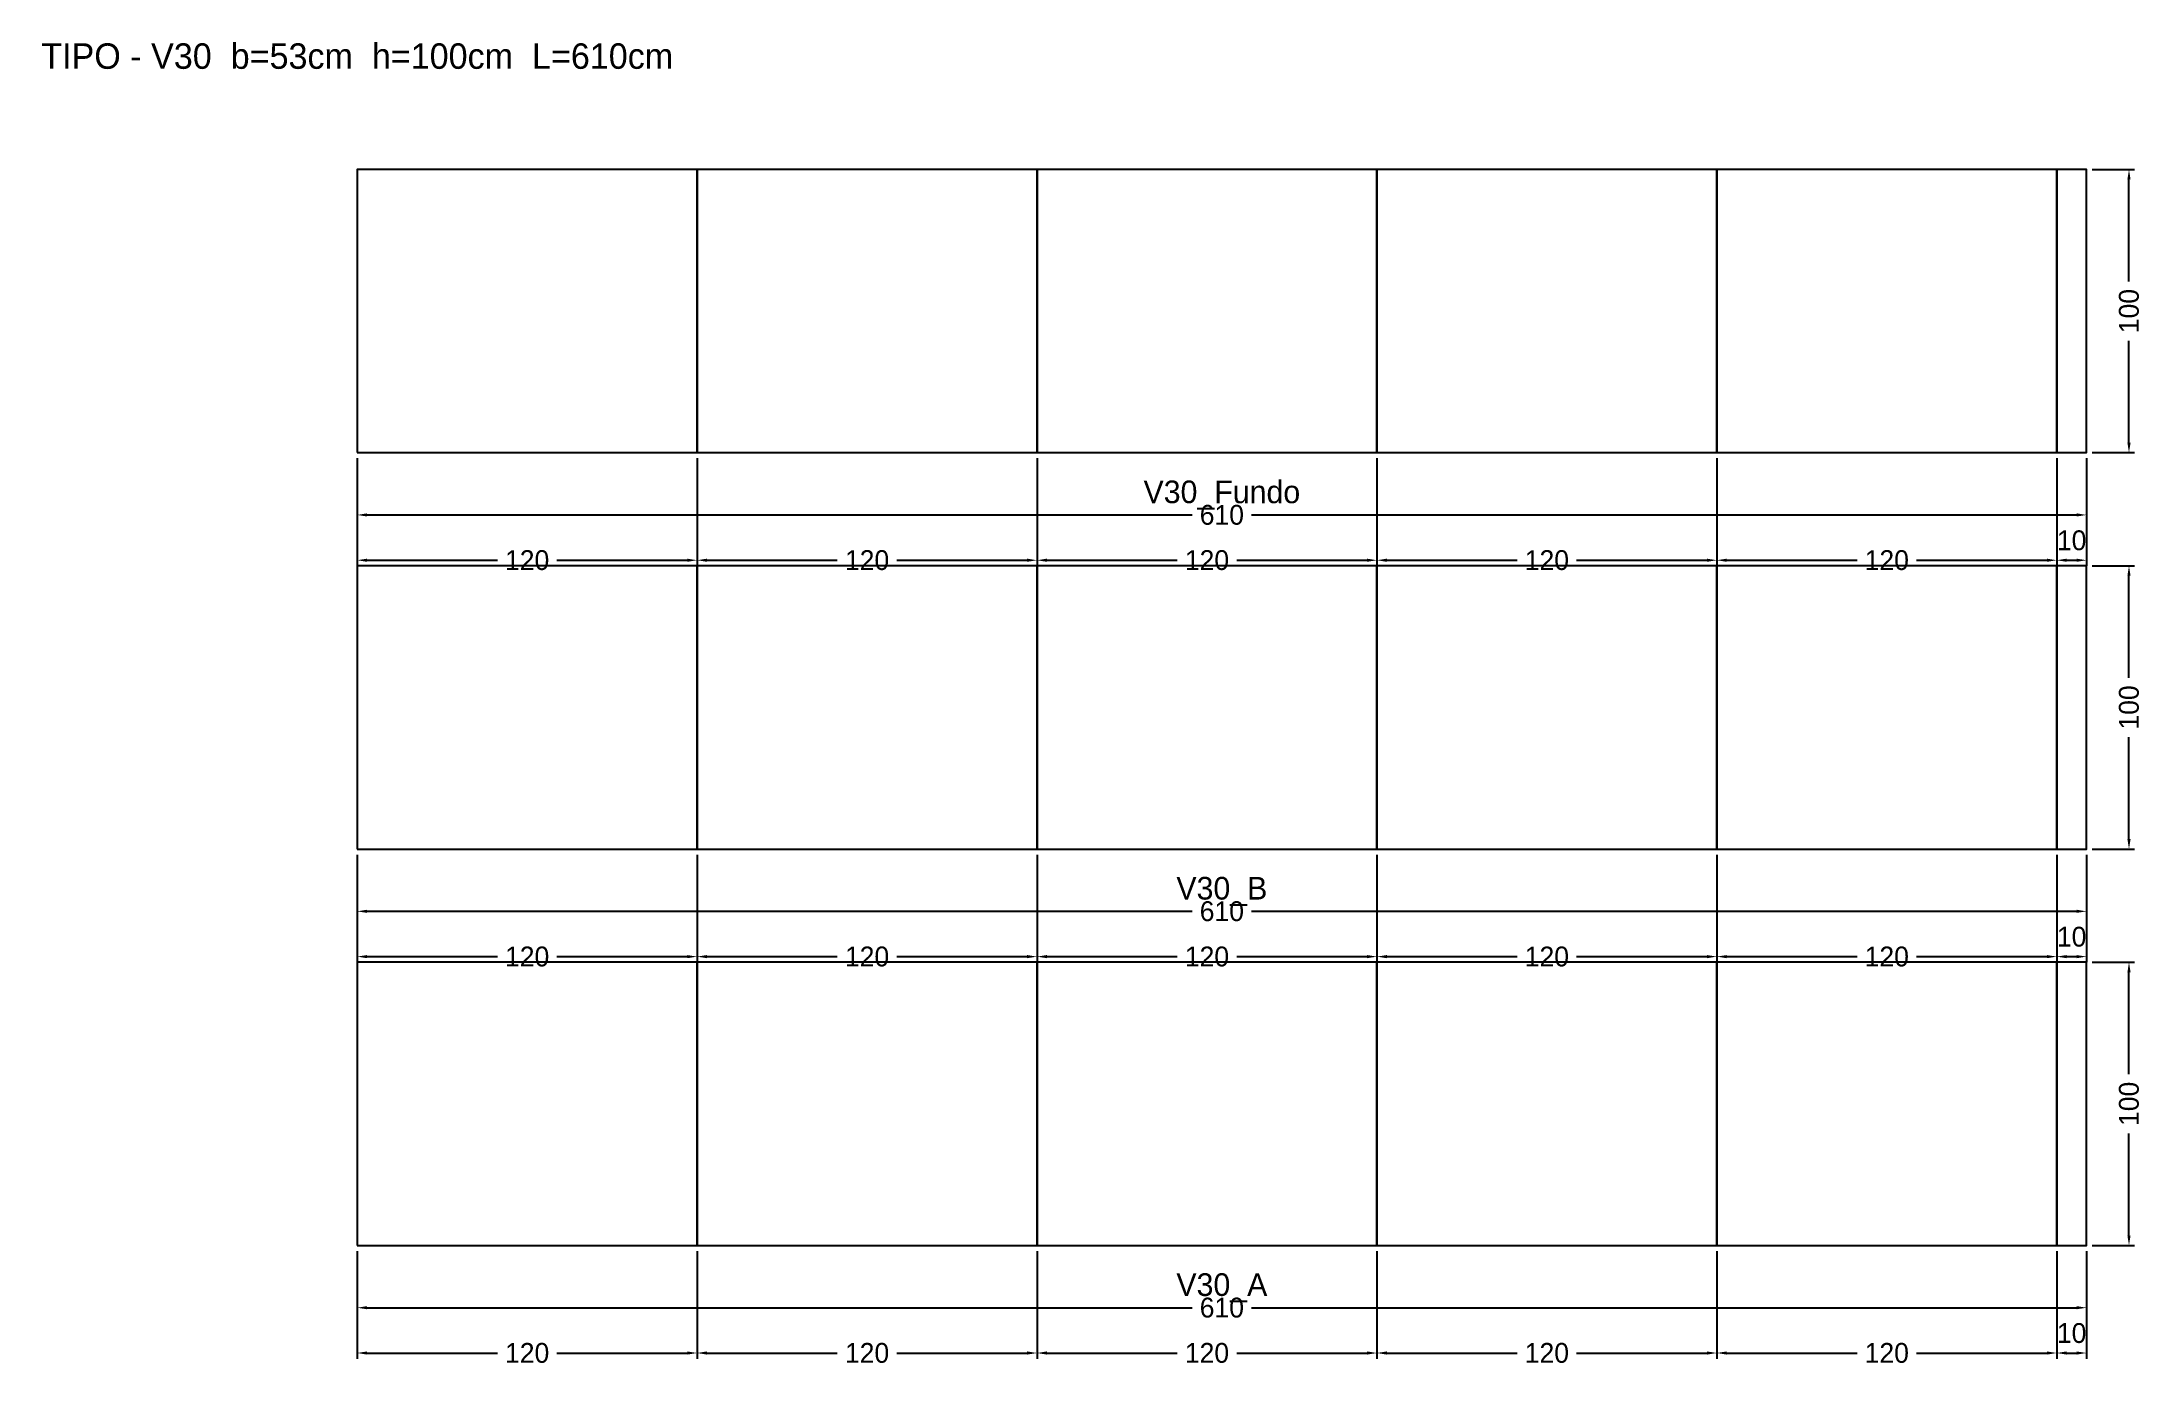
# Model space of a CAD drawing. Header units: metres. Extents: x -111 to 630, y -43 to 425.
import ezdxf

# ---------------------------------------------------------------- set-up
doc = ezdxf.new("R2010")
doc.units = ezdxf.units.M
for name, color, linetype in [('COTA', 3, 'Continuous'), ('NOMENCLATURA', 2, 'Continuous'), ('Paineis', 7, 'Continuous'), ('Texto Secao', 2, 'Continuous')]:
    doc.layers.add(name, color=color, linetype=linetype)
doc.dimstyles.new('COTA_VIG', dxfattribs={"dimtxt": 7, "dimasz": 3.5, "dimexe": 2, "dimexo": 2, "dimgap": 1.5, "dimtad": 1, "dimdec": 1, "dimcen": 2.5, "dimclrd": 3, "dimclre": 3, "dimclrt": 3, "dimazin": 3, "dimtfac": 1, "dimtmove": 0, "dimatfit": 3})

# ---------------------------------------------------------------- blocks, each defined once
blk = doc.blocks.new('_CLOSEDFILLED')
at = {"color": 0, "linetype": 'BYBLOCK'}
blk.add_solid([(-1, 0.16), (0, 0), (-1, -0.16)], dxfattribs=at)
blk = doc.blocks.new('*D1')
at = {"color": 3}
for p, q in [((0, -2), (0, -24)), ((610.5, -2), (610.5, -24)), ((3.5, -22), (294.75, -22)), ((315.75, -22), (607, -22))]:
    blk.add_line(p, q, dxfattribs=at)
at = {"layer": 'Defpoints'}
for p in [(0, 0), (610.5, 0), (0, -22)]:
    blk.add_point(p, dxfattribs=at)
at = {"layer": 'COTA', "color": 3, "xscale": 3.5, "yscale": 3.5, "rotation": 180}
blk.add_blockref('_CLOSEDFILLED', (0, -22), dxfattribs=at)
at = {"layer": 'COTA', "color": 3, "xscale": 3.5, "yscale": 3.5}
blk.add_blockref('_CLOSEDFILLED', (610.5, -22), dxfattribs=at)
at = {"layer": 'COTA', "color": 3, "insert": (305.25, -22), "char_height": 7, "attachment_point": 5}
blk.add_mtext('610', dxfattribs=at)
blk = doc.blocks.new('*D2')
at = {"color": 3}
for p, q in [((0, -2), (0, -40)), ((120, -2), (120, -40)), ((3.5, -38), (49.5, -38)), ((70.5, -38), (116.5, -38))]:
    blk.add_line(p, q, dxfattribs=at)
at = {"layer": 'Defpoints'}
for p in [(0, 0), (120, 0), (0, -38)]:
    blk.add_point(p, dxfattribs=at)
at = {"layer": 'COTA', "color": 3, "xscale": 3.5, "yscale": 3.5, "rotation": 180}
blk.add_blockref('_CLOSEDFILLED', (0, -38), dxfattribs=at)
at = {"layer": 'COTA', "color": 3, "xscale": 3.5, "yscale": 3.5}
blk.add_blockref('_CLOSEDFILLED', (120, -38), dxfattribs=at)
at = {"layer": 'COTA', "color": 3, "insert": (60, -38), "char_height": 7, "attachment_point": 5}
blk.add_mtext('120', dxfattribs=at)
blk = doc.blocks.new('*D3')
at = {"color": 3}
for p, q in [((120, -2), (120, -40)), ((240, -2), (240, -40)), ((123.5, -38), (169.5, -38)), ((190.5, -38), (236.5, -38))]:
    blk.add_line(p, q, dxfattribs=at)
at = {"layer": 'Defpoints'}
for p in [(120, 0), (240, 0), (120, -38)]:
    blk.add_point(p, dxfattribs=at)
at = {"layer": 'COTA', "color": 3, "xscale": 3.5, "yscale": 3.5, "rotation": 180}
blk.add_blockref('_CLOSEDFILLED', (120, -38), dxfattribs=at)
at = {"layer": 'COTA', "color": 3, "xscale": 3.5, "yscale": 3.5}
blk.add_blockref('_CLOSEDFILLED', (240, -38), dxfattribs=at)
at = {"layer": 'COTA', "color": 3, "insert": (180, -38), "char_height": 7, "attachment_point": 5}
blk.add_mtext('120', dxfattribs=at)
blk = doc.blocks.new('*D4')
at = {"color": 3}
for p, q in [((240, -2), (240, -40)), ((360, -2), (360, -40)), ((243.5, -38), (289.5, -38)), ((310.5, -38), (356.5, -38))]:
    blk.add_line(p, q, dxfattribs=at)
at = {"layer": 'Defpoints'}
for p in [(240, 0), (360, 0), (240, -38)]:
    blk.add_point(p, dxfattribs=at)
at = {"layer": 'COTA', "color": 3, "xscale": 3.5, "yscale": 3.5, "rotation": 180}
blk.add_blockref('_CLOSEDFILLED', (240, -38), dxfattribs=at)
at = {"layer": 'COTA', "color": 3, "xscale": 3.5, "yscale": 3.5}
blk.add_blockref('_CLOSEDFILLED', (360, -38), dxfattribs=at)
at = {"layer": 'COTA', "color": 3, "insert": (300, -38), "char_height": 7, "attachment_point": 5}
blk.add_mtext('120', dxfattribs=at)
blk = doc.blocks.new('*D5')
at = {"color": 3}
for p, q in [((360, -2), (360, -40)), ((480, -2), (480, -40)), ((363.5, -38), (409.5, -38)), ((430.5, -38), (476.5, -38))]:
    blk.add_line(p, q, dxfattribs=at)
at = {"layer": 'Defpoints'}
for p in [(360, 0), (480, 0), (360, -38)]:
    blk.add_point(p, dxfattribs=at)
at = {"layer": 'COTA', "color": 3, "xscale": 3.5, "yscale": 3.5, "rotation": 180}
blk.add_blockref('_CLOSEDFILLED', (360, -38), dxfattribs=at)
at = {"layer": 'COTA', "color": 3, "xscale": 3.5, "yscale": 3.5}
blk.add_blockref('_CLOSEDFILLED', (480, -38), dxfattribs=at)
at = {"layer": 'COTA', "color": 3, "insert": (420, -38), "char_height": 7, "attachment_point": 5}
blk.add_mtext('120', dxfattribs=at)
blk = doc.blocks.new('*D6')
at = {"color": 3}
for p, q in [((480, -2), (480, -40)), ((600, -2), (600, -40)), ((483.5, -38), (529.5, -38)), ((550.5, -38), (596.5, -38))]:
    blk.add_line(p, q, dxfattribs=at)
at = {"layer": 'Defpoints'}
for p in [(480, 0), (600, 0), (480, -38)]:
    blk.add_point(p, dxfattribs=at)
at = {"layer": 'COTA', "color": 3, "xscale": 3.5, "yscale": 3.5, "rotation": 180}
blk.add_blockref('_CLOSEDFILLED', (480, -38), dxfattribs=at)
at = {"layer": 'COTA', "color": 3, "xscale": 3.5, "yscale": 3.5}
blk.add_blockref('_CLOSEDFILLED', (600, -38), dxfattribs=at)
at = {"layer": 'COTA', "color": 3, "insert": (540, -38), "char_height": 7, "attachment_point": 5}
blk.add_mtext('120', dxfattribs=at)
blk = doc.blocks.new('*D7')
at = {"color": 3}
for p, q in [((600, -2), (600, -40)), ((610.5, -2), (610.5, -40)), ((603.5, -38), (607, -38))]:
    blk.add_line(p, q, dxfattribs=at)
at = {"layer": 'Defpoints'}
for p in [(600, 0), (610.5, 0), (600, -38)]:
    blk.add_point(p, dxfattribs=at)
at = {"layer": 'COTA', "color": 3, "xscale": 3.5, "yscale": 3.5, "rotation": 180}
blk.add_blockref('_CLOSEDFILLED', (600, -38), dxfattribs=at)
at = {"layer": 'COTA', "color": 3, "xscale": 3.5, "yscale": 3.5}
blk.add_blockref('_CLOSEDFILLED', (610.5, -38), dxfattribs=at)
at = {"layer": 'COTA', "color": 3, "insert": (605.25, -31), "char_height": 7, "attachment_point": 5}
blk.add_mtext('10', dxfattribs=at)
blk = doc.blocks.new('*D8')
at = {"color": 3}
for p, q in [((612.5, 100), (627.5, 100)), ((625.5, 60.5), (625.5, 96.5)), ((625.5, 3.5), (625.5, 39.5)), ((612.5, 0), (627.5, 0))]:
    blk.add_line(p, q, dxfattribs=at)
at = {"layer": 'Defpoints'}
for p in [(610.5, 100), (610.5, 0), (625.5, 0)]:
    blk.add_point(p, dxfattribs=at)
at = {"layer": 'COTA', "color": 3, "xscale": 3.5, "yscale": 3.5}
for p, rotation in [((625.5, 100), 90), ((625.5, 0), 270)]:
    blk.add_blockref('_CLOSEDFILLED', p, dxfattribs=dict(at, rotation=rotation))
at = {"layer": 'COTA', "color": 3, "insert": (625.5, 50), "char_height": 7, "attachment_point": 5, "rotation": 90}
blk.add_mtext('100', dxfattribs=at)
blk = doc.blocks.new('*D9')
at = {"color": 3}
for p, q in [((0, 138), (0, 116)), ((610.5, 138), (610.5, 116)), ((3.5, 118), (294.75, 118)), ((315.75, 118), (607, 118))]:
    blk.add_line(p, q, dxfattribs=at)
at = {"layer": 'Defpoints'}
for p in [(0, 140), (610.5, 140), (0, 118)]:
    blk.add_point(p, dxfattribs=at)
at = {"layer": 'COTA', "color": 3, "xscale": 3.5, "yscale": 3.5, "rotation": 180}
blk.add_blockref('_CLOSEDFILLED', (0, 118), dxfattribs=at)
at = {"layer": 'COTA', "color": 3, "xscale": 3.5, "yscale": 3.5}
blk.add_blockref('_CLOSEDFILLED', (610.5, 118), dxfattribs=at)
at = {"layer": 'COTA', "color": 3, "insert": (305.25, 118), "char_height": 7, "attachment_point": 5}
blk.add_mtext('610', dxfattribs=at)
blk = doc.blocks.new('*D10')
at = {"color": 3}
for p, q in [((0, 138), (0, 100)), ((120, 138), (120, 100)), ((3.5, 102), (49.5, 102)), ((70.5, 102), (116.5, 102))]:
    blk.add_line(p, q, dxfattribs=at)
at = {"layer": 'Defpoints'}
for p in [(0, 140), (120, 140), (0, 102)]:
    blk.add_point(p, dxfattribs=at)
at = {"layer": 'COTA', "color": 3, "xscale": 3.5, "yscale": 3.5, "rotation": 180}
blk.add_blockref('_CLOSEDFILLED', (0, 102), dxfattribs=at)
at = {"layer": 'COTA', "color": 3, "xscale": 3.5, "yscale": 3.5}
blk.add_blockref('_CLOSEDFILLED', (120, 102), dxfattribs=at)
at = {"layer": 'COTA', "color": 3, "insert": (60, 102), "char_height": 7, "attachment_point": 5}
blk.add_mtext('120', dxfattribs=at)
blk = doc.blocks.new('*D11')
at = {"color": 3}
for p, q in [((120, 138), (120, 100)), ((240, 138), (240, 100)), ((123.5, 102), (169.5, 102)), ((190.5, 102), (236.5, 102))]:
    blk.add_line(p, q, dxfattribs=at)
at = {"layer": 'Defpoints'}
for p in [(120, 140), (240, 140), (120, 102)]:
    blk.add_point(p, dxfattribs=at)
at = {"layer": 'COTA', "color": 3, "xscale": 3.5, "yscale": 3.5, "rotation": 180}
blk.add_blockref('_CLOSEDFILLED', (120, 102), dxfattribs=at)
at = {"layer": 'COTA', "color": 3, "xscale": 3.5, "yscale": 3.5}
blk.add_blockref('_CLOSEDFILLED', (240, 102), dxfattribs=at)
at = {"layer": 'COTA', "color": 3, "insert": (180, 102), "char_height": 7, "attachment_point": 5}
blk.add_mtext('120', dxfattribs=at)
blk = doc.blocks.new('*D12')
at = {"color": 3}
for p, q in [((240, 138), (240, 100)), ((360, 138), (360, 100)), ((243.5, 102), (289.5, 102)), ((310.5, 102), (356.5, 102))]:
    blk.add_line(p, q, dxfattribs=at)
at = {"layer": 'Defpoints'}
for p in [(240, 140), (360, 140), (240, 102)]:
    blk.add_point(p, dxfattribs=at)
at = {"layer": 'COTA', "color": 3, "xscale": 3.5, "yscale": 3.5, "rotation": 180}
blk.add_blockref('_CLOSEDFILLED', (240, 102), dxfattribs=at)
at = {"layer": 'COTA', "color": 3, "xscale": 3.5, "yscale": 3.5}
blk.add_blockref('_CLOSEDFILLED', (360, 102), dxfattribs=at)
at = {"layer": 'COTA', "color": 3, "insert": (300, 102), "char_height": 7, "attachment_point": 5}
blk.add_mtext('120', dxfattribs=at)
blk = doc.blocks.new('*D13')
at = {"color": 3}
for p, q in [((360, 138), (360, 100)), ((480, 138), (480, 100)), ((363.5, 102), (409.5, 102)), ((430.5, 102), (476.5, 102))]:
    blk.add_line(p, q, dxfattribs=at)
at = {"layer": 'Defpoints'}
for p in [(360, 140), (480, 140), (360, 102)]:
    blk.add_point(p, dxfattribs=at)
at = {"layer": 'COTA', "color": 3, "xscale": 3.5, "yscale": 3.5, "rotation": 180}
blk.add_blockref('_CLOSEDFILLED', (360, 102), dxfattribs=at)
at = {"layer": 'COTA', "color": 3, "xscale": 3.5, "yscale": 3.5}
blk.add_blockref('_CLOSEDFILLED', (480, 102), dxfattribs=at)
at = {"layer": 'COTA', "color": 3, "insert": (420, 102), "char_height": 7, "attachment_point": 5}
blk.add_mtext('120', dxfattribs=at)
blk = doc.blocks.new('*D14')
at = {"color": 3}
for p, q in [((480, 138), (480, 100)), ((600, 138), (600, 100)), ((483.5, 102), (529.5, 102)), ((550.5, 102), (596.5, 102))]:
    blk.add_line(p, q, dxfattribs=at)
at = {"layer": 'Defpoints'}
for p in [(480, 140), (600, 140), (480, 102)]:
    blk.add_point(p, dxfattribs=at)
at = {"layer": 'COTA', "color": 3, "xscale": 3.5, "yscale": 3.5, "rotation": 180}
blk.add_blockref('_CLOSEDFILLED', (480, 102), dxfattribs=at)
at = {"layer": 'COTA', "color": 3, "xscale": 3.5, "yscale": 3.5}
blk.add_blockref('_CLOSEDFILLED', (600, 102), dxfattribs=at)
at = {"layer": 'COTA', "color": 3, "insert": (540, 102), "char_height": 7, "attachment_point": 5}
blk.add_mtext('120', dxfattribs=at)
blk = doc.blocks.new('*D15')
at = {"color": 3}
for p, q in [((600, 138), (600, 100)), ((610.5, 138), (610.5, 100)), ((603.5, 102), (607, 102))]:
    blk.add_line(p, q, dxfattribs=at)
at = {"layer": 'Defpoints'}
for p in [(600, 140), (610.5, 140), (600, 102)]:
    blk.add_point(p, dxfattribs=at)
at = {"layer": 'COTA', "color": 3, "xscale": 3.5, "yscale": 3.5, "rotation": 180}
blk.add_blockref('_CLOSEDFILLED', (600, 102), dxfattribs=at)
at = {"layer": 'COTA', "color": 3, "xscale": 3.5, "yscale": 3.5}
blk.add_blockref('_CLOSEDFILLED', (610.5, 102), dxfattribs=at)
at = {"layer": 'COTA', "color": 3, "insert": (605.25, 109), "char_height": 7, "attachment_point": 5}
blk.add_mtext('10', dxfattribs=at)
blk = doc.blocks.new('*D16')
at = {"color": 3}
for p, q in [((612.5, 240), (627.5, 240)), ((625.5, 200.5), (625.5, 236.5)), ((625.5, 143.5), (625.5, 179.5)), ((612.5, 140), (627.5, 140))]:
    blk.add_line(p, q, dxfattribs=at)
at = {"layer": 'Defpoints'}
for p in [(610.5, 240), (610.5, 140), (625.5, 140)]:
    blk.add_point(p, dxfattribs=at)
at = {"layer": 'COTA', "color": 3, "xscale": 3.5, "yscale": 3.5}
for p, rotation in [((625.5, 240), 90), ((625.5, 140), 270)]:
    blk.add_blockref('_CLOSEDFILLED', p, dxfattribs=dict(at, rotation=rotation))
at = {"layer": 'COTA', "color": 3, "insert": (625.5, 190), "char_height": 7, "attachment_point": 5, "rotation": 90}
blk.add_mtext('100', dxfattribs=at)
blk = doc.blocks.new('*D17')
at = {"color": 3}
for p, q in [((0, 278), (0, 256)), ((610.5, 278), (610.5, 256)), ((3.5, 258), (294.75, 258)), ((315.75, 258), (607, 258))]:
    blk.add_line(p, q, dxfattribs=at)
at = {"layer": 'Defpoints'}
for p in [(0, 280), (610.5, 280), (0, 258)]:
    blk.add_point(p, dxfattribs=at)
at = {"layer": 'COTA', "color": 3, "xscale": 3.5, "yscale": 3.5, "rotation": 180}
blk.add_blockref('_CLOSEDFILLED', (0, 258), dxfattribs=at)
at = {"layer": 'COTA', "color": 3, "xscale": 3.5, "yscale": 3.5}
blk.add_blockref('_CLOSEDFILLED', (610.5, 258), dxfattribs=at)
at = {"layer": 'COTA', "color": 3, "insert": (305.25, 258), "char_height": 7, "attachment_point": 5}
blk.add_mtext('610', dxfattribs=at)
blk = doc.blocks.new('*D18')
at = {"color": 3}
for p, q in [((0, 278), (0, 240)), ((120, 278), (120, 240)), ((3.5, 242), (49.5, 242)), ((70.5, 242), (116.5, 242))]:
    blk.add_line(p, q, dxfattribs=at)
at = {"layer": 'Defpoints'}
for p in [(0, 280), (120, 280), (0, 242)]:
    blk.add_point(p, dxfattribs=at)
at = {"layer": 'COTA', "color": 3, "xscale": 3.5, "yscale": 3.5, "rotation": 180}
blk.add_blockref('_CLOSEDFILLED', (0, 242), dxfattribs=at)
at = {"layer": 'COTA', "color": 3, "xscale": 3.5, "yscale": 3.5}
blk.add_blockref('_CLOSEDFILLED', (120, 242), dxfattribs=at)
at = {"layer": 'COTA', "color": 3, "insert": (60, 242), "char_height": 7, "attachment_point": 5}
blk.add_mtext('120', dxfattribs=at)
blk = doc.blocks.new('*D19')
at = {"color": 3}
for p, q in [((120, 278), (120, 240)), ((240, 278), (240, 240)), ((123.5, 242), (169.5, 242)), ((190.5, 242), (236.5, 242))]:
    blk.add_line(p, q, dxfattribs=at)
at = {"layer": 'Defpoints'}
for p in [(120, 280), (240, 280), (120, 242)]:
    blk.add_point(p, dxfattribs=at)
at = {"layer": 'COTA', "color": 3, "xscale": 3.5, "yscale": 3.5, "rotation": 180}
blk.add_blockref('_CLOSEDFILLED', (120, 242), dxfattribs=at)
at = {"layer": 'COTA', "color": 3, "xscale": 3.5, "yscale": 3.5}
blk.add_blockref('_CLOSEDFILLED', (240, 242), dxfattribs=at)
at = {"layer": 'COTA', "color": 3, "insert": (180, 242), "char_height": 7, "attachment_point": 5}
blk.add_mtext('120', dxfattribs=at)
blk = doc.blocks.new('*D20')
at = {"color": 3}
for p, q in [((240, 278), (240, 240)), ((360, 278), (360, 240)), ((243.5, 242), (289.5, 242)), ((310.5, 242), (356.5, 242))]:
    blk.add_line(p, q, dxfattribs=at)
at = {"layer": 'Defpoints'}
for p in [(240, 280), (360, 280), (240, 242)]:
    blk.add_point(p, dxfattribs=at)
at = {"layer": 'COTA', "color": 3, "xscale": 3.5, "yscale": 3.5, "rotation": 180}
blk.add_blockref('_CLOSEDFILLED', (240, 242), dxfattribs=at)
at = {"layer": 'COTA', "color": 3, "xscale": 3.5, "yscale": 3.5}
blk.add_blockref('_CLOSEDFILLED', (360, 242), dxfattribs=at)
at = {"layer": 'COTA', "color": 3, "insert": (300, 242), "char_height": 7, "attachment_point": 5}
blk.add_mtext('120', dxfattribs=at)
blk = doc.blocks.new('*D21')
at = {"color": 3}
for p, q in [((360, 278), (360, 240)), ((480, 278), (480, 240)), ((363.5, 242), (409.5, 242)), ((430.5, 242), (476.5, 242))]:
    blk.add_line(p, q, dxfattribs=at)
at = {"layer": 'Defpoints'}
for p in [(360, 280), (480, 280), (360, 242)]:
    blk.add_point(p, dxfattribs=at)
at = {"layer": 'COTA', "color": 3, "xscale": 3.5, "yscale": 3.5, "rotation": 180}
blk.add_blockref('_CLOSEDFILLED', (360, 242), dxfattribs=at)
at = {"layer": 'COTA', "color": 3, "xscale": 3.5, "yscale": 3.5}
blk.add_blockref('_CLOSEDFILLED', (480, 242), dxfattribs=at)
at = {"layer": 'COTA', "color": 3, "insert": (420, 242), "char_height": 7, "attachment_point": 5}
blk.add_mtext('120', dxfattribs=at)
blk = doc.blocks.new('*D22')
at = {"color": 3}
for p, q in [((480, 278), (480, 240)), ((600, 278), (600, 240)), ((483.5, 242), (529.5, 242)), ((550.5, 242), (596.5, 242))]:
    blk.add_line(p, q, dxfattribs=at)
at = {"layer": 'Defpoints'}
for p in [(480, 280), (600, 280), (480, 242)]:
    blk.add_point(p, dxfattribs=at)
at = {"layer": 'COTA', "color": 3, "xscale": 3.5, "yscale": 3.5, "rotation": 180}
blk.add_blockref('_CLOSEDFILLED', (480, 242), dxfattribs=at)
at = {"layer": 'COTA', "color": 3, "xscale": 3.5, "yscale": 3.5}
blk.add_blockref('_CLOSEDFILLED', (600, 242), dxfattribs=at)
at = {"layer": 'COTA', "color": 3, "insert": (540, 242), "char_height": 7, "attachment_point": 5}
blk.add_mtext('120', dxfattribs=at)
blk = doc.blocks.new('*D23')
at = {"color": 3}
for p, q in [((600, 278), (600, 240)), ((610.5, 278), (610.5, 240)), ((603.5, 242), (607, 242))]:
    blk.add_line(p, q, dxfattribs=at)
at = {"layer": 'Defpoints'}
for p in [(600, 280), (610.5, 280), (600, 242)]:
    blk.add_point(p, dxfattribs=at)
at = {"layer": 'COTA', "color": 3, "xscale": 3.5, "yscale": 3.5, "rotation": 180}
blk.add_blockref('_CLOSEDFILLED', (600, 242), dxfattribs=at)
at = {"layer": 'COTA', "color": 3, "xscale": 3.5, "yscale": 3.5}
blk.add_blockref('_CLOSEDFILLED', (610.5, 242), dxfattribs=at)
at = {"layer": 'COTA', "color": 3, "insert": (605.25, 249), "char_height": 7, "attachment_point": 5}
blk.add_mtext('10', dxfattribs=at)
blk = doc.blocks.new('*D24')
at = {"color": 3}
for p, q in [((612.5, 380), (627.5, 380)), ((625.5, 340.5), (625.5, 376.5)), ((625.5, 283.5), (625.5, 319.5)), ((612.5, 280), (627.5, 280))]:
    blk.add_line(p, q, dxfattribs=at)
at = {"layer": 'Defpoints'}
for p in [(610.5, 380), (610.5, 280), (625.5, 280)]:
    blk.add_point(p, dxfattribs=at)
at = {"layer": 'COTA', "color": 3, "xscale": 3.5, "yscale": 3.5}
for p, rotation in [((625.5, 380), 90), ((625.5, 280), 270)]:
    blk.add_blockref('_CLOSEDFILLED', p, dxfattribs=dict(at, rotation=rotation))
at = {"layer": 'COTA', "color": 3, "insert": (625.5, 330), "char_height": 7, "attachment_point": 5, "rotation": 90}
blk.add_mtext('100', dxfattribs=at)

msp = doc.modelspace()

# ---------------------------------------------------------------- linework, layer by layer
at = {"layer": 'Paineis'}
for points in [[(0, 280), (120, 280), (120, 380), (0, 380)], [(120, 280), (240, 280), (240, 380), (120, 380)], [(240, 280), (360, 280), (360, 380), (240, 380)], [(360, 280), (480, 280), (480, 380), (360, 380)], [(480, 280), (600, 280), (600, 380), (480, 380)], [(600, 280), (610.5, 280), (610.5, 380), (600, 380)], [(0, 140), (120, 140), (120, 240), (0, 240)], [(120, 140), (240, 140), (240, 240), (120, 240)], [(240, 140), (360, 140), (360, 240), (240, 240)], [(360, 140), (480, 140), (480, 240), (360, 240)], [(480, 140), (600, 140), (600, 240), (480, 240)], [(600, 140), (610.5, 140), (610.5, 240), (600, 240)], [(0, 0), (120, 0), (120, 100), (0, 100)], [(120, 0), (240, 0), (240, 100), (120, 100)], [(240, 0), (360, 0), (360, 100), (240, 100)], [(360, 0), (480, 0), (480, 100), (360, 100)], [(480, 0), (600, 0), (600, 100), (480, 100)], [(600, 0), (610.5, 0), (610.5, 100), (600, 100)]]:
    msp.add_lwpolyline(points, close=True, dxfattribs=at)

# ---------------------------------------------------------------- texts
at = {"layer": 'NOMENCLATURA', "insert": (0, 420), "char_height": 9, "width": 630.5, "attachment_point": 5}
msp.add_mtext('TIPO - V30  b=53cm  h=100cm  L=610cm', dxfattribs=at)
at = {"layer": 'Texto Secao', "char_height": 8, "width": 630.5, "attachment_point": 5}
for s, insert in [('V30_Fundo', (305.25, 265)), ('V30_B', (305.25, 125)), ('V30_A', (305.25, -15))]:
    msp.add_mtext(s, dxfattribs=dict(at, insert=insert))

# ---------------------------------------------------------------- dimensions: what is measured, and where the dimension line sits
at = {"layer": 'COTA'}
for base, p1, p2, picture, middle in [((625.5, 280), (610.5, 280), (610.5, 380), '*D24', (625.5, 330)), ((625.5, 140), (610.5, 140), (610.5, 240), '*D16', (625.5, 190)), ((625.5, 0), (610.5, 0), (610.5, 100), '*D8', (625.5, 50))]:
    dim = msp.add_linear_dim(base=base, p1=p1, p2=p2, angle=90, dimstyle='COTA_VIG', dxfattribs=at)
    dim.commit()
    dim.dimension.update_dxf_attribs({"geometry": picture, "text_midpoint": middle})
for base, p1, p2, picture, middle in [((0, 258), (0, 280), (610.5, 280), '*D17', (305.25, 258)), ((0, 242), (0, 280), (120, 280), '*D18', (60, 242)), ((120, 242), (120, 280), (240, 280), '*D19', (180, 242)), ((240, 242), (240, 280), (360, 280), '*D20', (300, 242)), ((360, 242), (360, 280), (480, 280), '*D21', (420, 242)), ((480, 242), (480, 280), (600, 280), '*D22', (540, 242)), ((600, 242), (600, 280), (610.5, 280), '*D23', (605.25, 249)), ((0, 118), (0, 140), (610.5, 140), '*D9', (305.25, 118)), ((0, 102), (0, 140), (120, 140), '*D10', (60, 102)), ((120, 102), (120, 140), (240, 140), '*D11', (180, 102)), ((240, 102), (240, 140), (360, 140), '*D12', (300, 102)), ((360, 102), (360, 140), (480, 140), '*D13', (420, 102)), ((480, 102), (480, 140), (600, 140), '*D14', (540, 102)), ((600, 102), (600, 140), (610.5, 140), '*D15', (605.25, 109)), ((0, -22), (0, 0), (610.5, 0), '*D1', (305.25, -22)), ((0, -38), (0, 0), (120, 0), '*D2', (60, -38)), ((120, -38), (120, 0), (240, 0), '*D3', (180, -38)), ((240, -38), (240, 0), (360, 0), '*D4', (300, -38)), ((360, -38), (360, 0), (480, 0), '*D5', (420, -38)), ((480, -38), (480, 0), (600, 0), '*D6', (540, -38)), ((600, -38), (600, 0), (610.5, 0), '*D7', (605.25, -31))]:
    dim = msp.add_linear_dim(base=base, p1=p1, p2=p2, dimstyle='COTA_VIG', dxfattribs=at)
    dim.commit()
    dim.dimension.update_dxf_attribs({"geometry": picture, "text_midpoint": middle})

doc.saveas('drawing.dxf')
